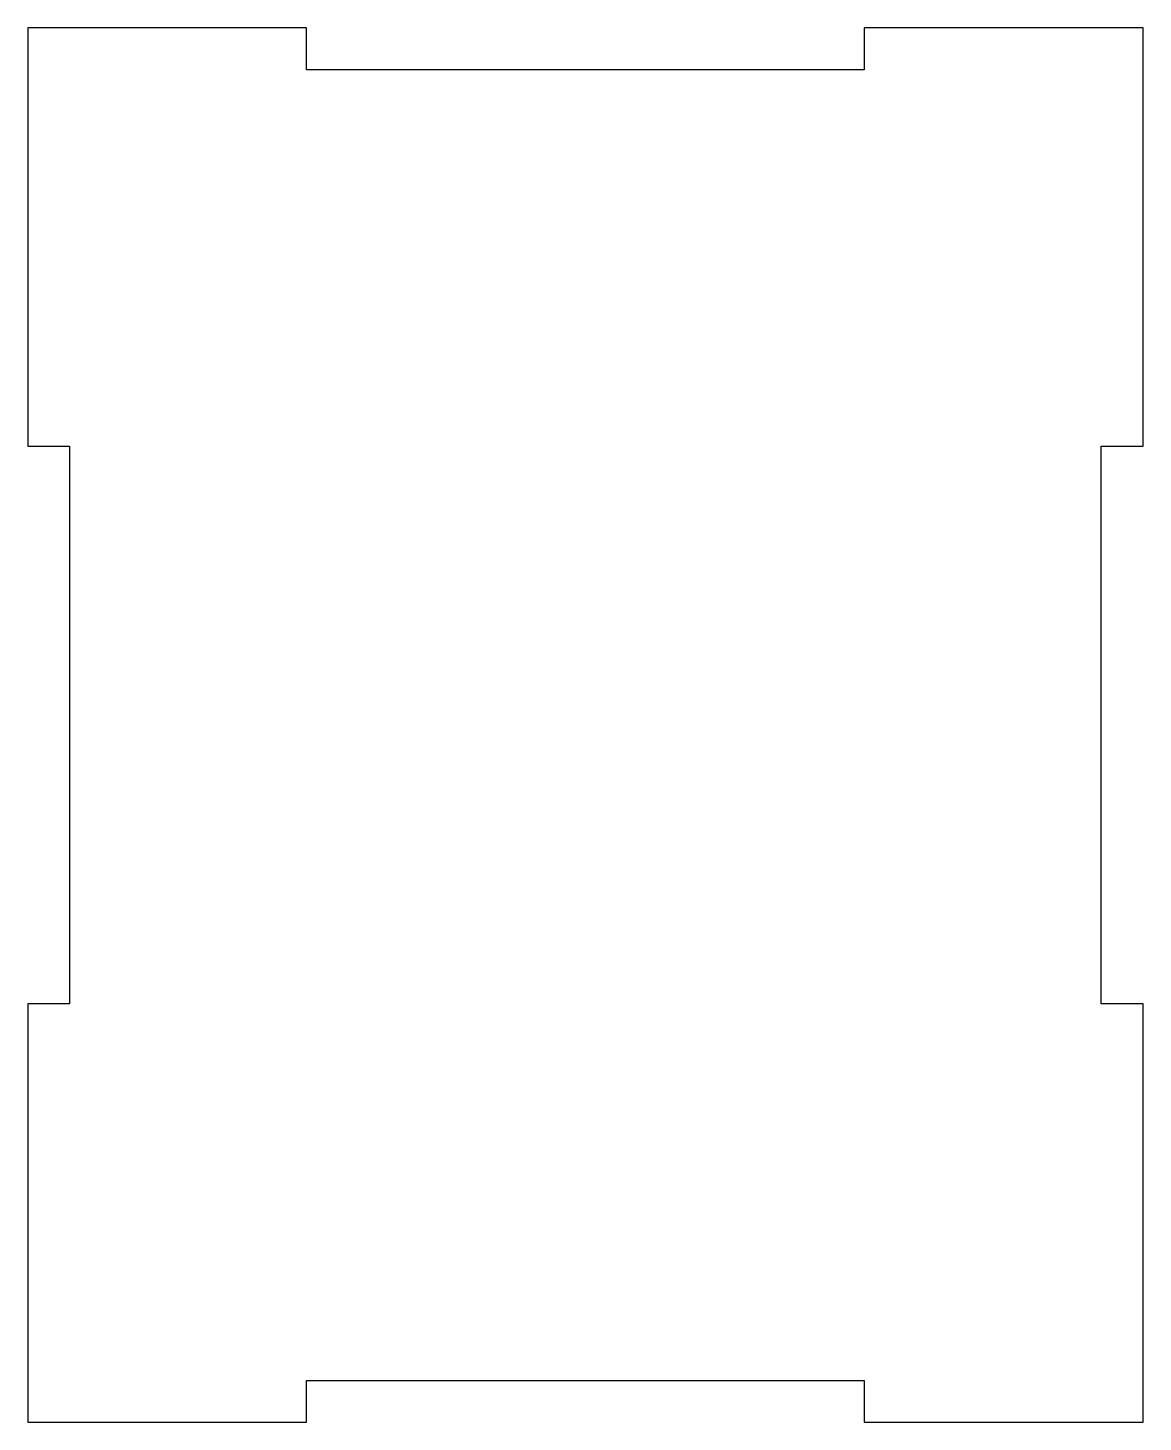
# Model space of a CAD drawing. Extents: x -26 to 54, y -62 to 38.
import ezdxf

# ---------------------------------------------------------------- set-up
doc = ezdxf.new("R2010")
doc.units = 0
doc.layers.get('0').update_dxf_attribs({"linetype": 'CONTINUOUS'})

msp = doc.modelspace()

# ---------------------------------------------------------------- linework, layer by layer
at = {"color": 7, "linetype": 'CONTINUOUS'}
for p, q in [((-25.74, 38.07), (-25.74, 8.07)), ((-5.74, 38.07), (-25.74, 38.07)), ((-5.74, 35.07), (-5.74, 38.07)), ((54.26, 38.07), (34.26, 38.07)), ((34.26, 38.07), (34.26, 35.07)), ((54.26, 8.07), (54.26, 38.07)), ((34.26, 35.07), (-5.74, 35.07)), ((-25.74, 8.07), (-22.74, 8.07)), ((-22.74, 8.07), (-22.74, -31.93)), ((51.26, -31.93), (51.26, 8.07)), ((51.26, 8.07), (54.26, 8.07)), ((-22.74, -31.93), (-25.74, -31.93)), ((-25.74, -31.93), (-25.74, -61.93)), ((54.26, -31.93), (51.26, -31.93)), ((54.26, -61.93), (54.26, -31.93)), ((-5.74, -61.93), (-5.74, -58.93)), ((-5.74, -58.93), (34.26, -58.93)), ((34.26, -58.93), (34.26, -61.93)), ((-25.74, -61.93), (-5.74, -61.93)), ((34.26, -61.93), (54.26, -61.93))]:
    msp.add_line(p, q, dxfattribs=at)

doc.saveas('drawing.dxf')
